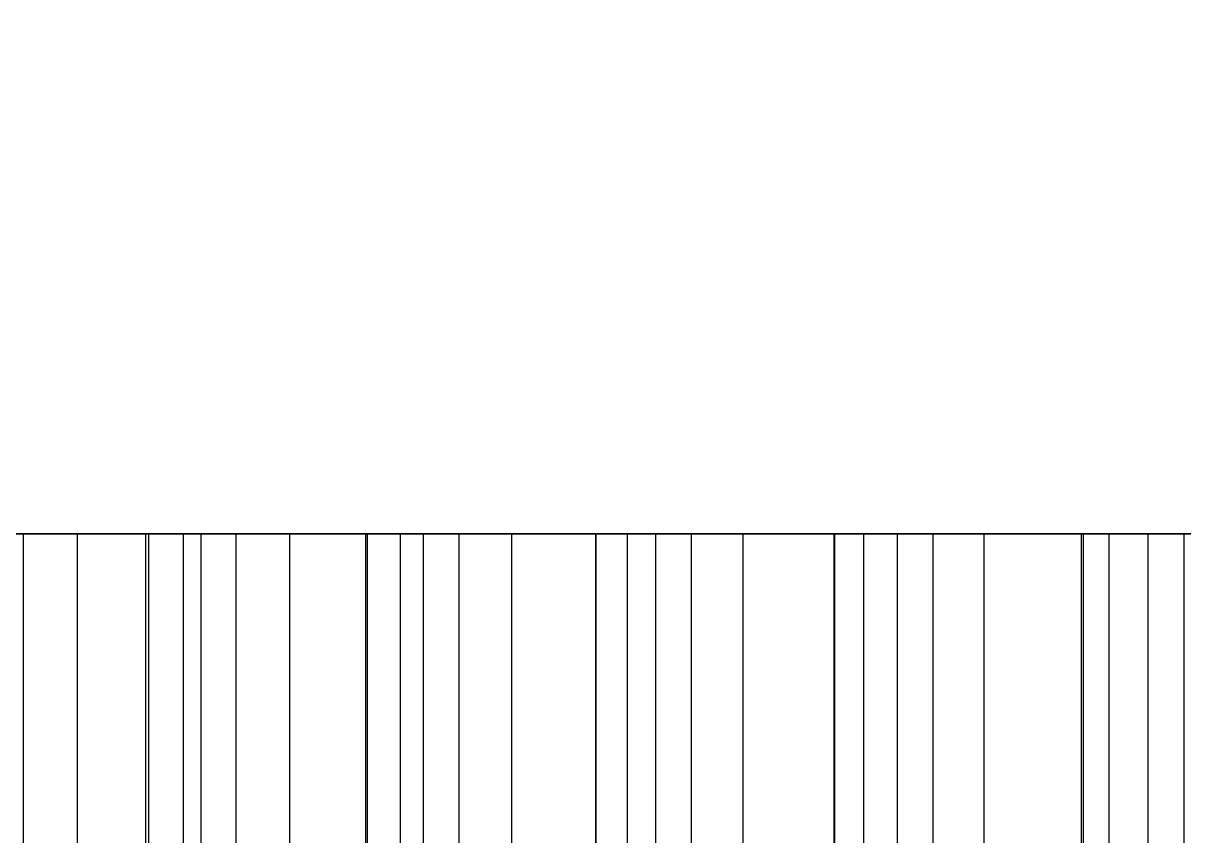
# Model space of a CAD drawing. Extents: x -60 to 60, y -153 to -30.
# Drawn here: x -46.39 to -39.96, y -85.67 to -81.17 of the extents above; entities that cross this region are included whole.
import ezdxf

# ---------------------------------------------------------------- set-up
doc = ezdxf.new("R2010")
doc.units = 0
doc.layers.add('Cut051006', color=7, linetype='CONTINUOUS')

msp = doc.modelspace()

# ---------------------------------------------------------------- linework, layer by layer
at = {"layer": 'Cut051006'}
for p, q in [((-46.3862, -84, 90.296), (-46.3862, -87, 90.296)), ((-46.3862, -84, 90.296), (-46.3862, -87, 90.296)), ((-46.3862, -84, 24.3537), (-46.3862, -87, 24.3537)), ((-46.3862, -84, 24.3537), (-46.3862, -87, 24.3537)), ((-46.0865, -84, 90.192), (-46.0865, -87, 90.192)), ((-46.0865, -84, 90.192), (-46.0865, -87, 90.192)), ((-46.0865, -84, 24.4577), (-46.0865, -87, 24.4577)), ((-46.0865, -84, 24.4577), (-46.0865, -87, 24.4577)), ((-45.708, -84, 91.4502), (-45.708, -87, 91.4502)), ((-45.708, -84, 91.4502), (-45.708, -87, 91.4502)), ((-45.708, -84, 23.1995), (-45.708, -87, 23.1995)), ((-45.708, -84, 23.1995), (-45.708, -87, 23.1995)), ((-45.6915, -84, 91.2521), (-45.6915, -87, 91.2521)), ((-45.6915, -84, 91.2521), (-45.6915, -87, 91.2521)), ((-45.6915, -84, 23.3976), (-45.6915, -87, 23.3976)), ((-45.6915, -84, 23.3976), (-45.6915, -87, 23.3976)), ((-45.5, -84, 90.9992), (-45.5, -87, 90.9992)), ((-45.5, -84, 90.9992), (-45.5, -87, 90.9992)), ((-45.5, -84, 23.6505), (-45.5, -87, 23.6505)), ((-45.5, -84, 23.6505), (-45.5, -87, 23.6505)), ((-45.4022, -84, 91.856), (-45.4022, -87, 91.856)), ((-45.4022, -84, 91.856), (-45.4022, -87, 91.856)), ((-45.4022, -84, 22.7937), (-45.4022, -87, 22.7937)), ((-45.4022, -84, 22.7937), (-45.4022, -87, 22.7937)), ((-45.2073, -84, 91.8948), (-45.2073, -87, 91.8948)), ((-45.2073, -84, 91.8948), (-45.2073, -87, 91.8948)), ((-45.2073, -84, 22.7549), (-45.2073, -87, 22.7549)), ((-45.2073, -84, 22.7549), (-45.2073, -87, 22.7549)), ((-44.9114, -84, 91.7804), (-44.9114, -87, 91.7804)), ((-44.9114, -84, 91.7804), (-44.9114, -87, 91.7804)), ((-44.9114, -84, 22.8693), (-44.9114, -87, 22.8693)), ((-44.9114, -84, 22.8693), (-44.9114, -87, 22.8693)), ((-44.4892, -84, 93.0246), (-44.4892, -87, 93.0246)), ((-44.4892, -84, 93.0246), (-44.4892, -87, 93.0246)), ((-44.4892, -84, 21.6251), (-44.4892, -87, 21.6251)), ((-44.4892, -84, 21.6251), (-44.4892, -87, 21.6251)), ((-44.4797, -84, 92.826), (-44.4797, -87, 92.826)), ((-44.4797, -84, 92.826), (-44.4797, -87, 92.826)), ((-44.4797, -84, 21.8237), (-44.4797, -87, 21.8237)), ((-44.4797, -84, 21.8237), (-44.4797, -87, 21.8237)), ((-44.2971, -84, 92.5666), (-44.2971, -87, 92.5666)), ((-44.2971, -84, 92.5666), (-44.2971, -87, 92.5666)), ((-44.2971, -84, 22.0831), (-44.2971, -87, 22.0831)), ((-44.2971, -84, 22.0831), (-44.2971, -87, 22.0831)), ((-44.1695, -84, 93.4195), (-44.1695, -87, 93.4195)), ((-44.1695, -84, 93.4195), (-44.1695, -87, 93.4195)), ((-44.1695, -84, 21.2302), (-44.1695, -87, 21.2302)), ((-44.1695, -84, 21.2302), (-44.1695, -87, 21.2302)), ((-43.9732, -84, 93.4514), (-43.9732, -87, 93.4514)), ((-43.9732, -84, 93.4514), (-43.9732, -87, 93.4514)), ((-43.9732, -84, 21.1983), (-43.9732, -87, 21.1983)), ((-43.9732, -84, 21.1983), (-43.9732, -87, 21.1983)), ((-43.6815, -84, 93.3268), (-43.6815, -87, 93.3268)), ((-43.6815, -84, 93.3268), (-43.6815, -87, 93.3268)), ((-43.6815, -84, 21.3229), (-43.6815, -87, 21.3229)), ((-43.6815, -84, 21.3229), (-43.6815, -87, 21.3229)), ((-43.2162, -84, 94.5555), (-43.2162, -87, 94.5555)), ((-43.2162, -84, 94.5555), (-43.2162, -87, 94.5555)), ((-43.2162, -84, 20.0942), (-43.2162, -87, 20.0942)), ((-43.2162, -84, 20.0942), (-43.2162, -87, 20.0942)), ((-43.2136, -84, 94.3567), (-43.2136, -87, 94.3567)), ((-43.2136, -84, 94.3567), (-43.2136, -87, 94.3567)), ((-43.2136, -84, 20.293), (-43.2136, -87, 20.293)), ((-43.2136, -84, 20.293), (-43.2136, -87, 20.293)), ((-43.0402, -84, 94.0911), (-43.0402, -87, 94.0911)), ((-43.0402, -84, 94.0911), (-43.0402, -87, 94.0911)), ((-43.0402, -84, 20.5586), (-43.0402, -87, 20.5586)), ((-43.0402, -84, 20.5586), (-43.0402, -87, 20.5586)), ((-42.8829, -84, 94.939), (-42.8829, -87, 94.939)), ((-42.8829, -84, 94.939), (-42.8829, -87, 94.939)), ((-42.8829, -84, 19.7107), (-42.8829, -87, 19.7107)), ((-42.8829, -84, 19.7107), (-42.8829, -87, 19.7107)), ((-42.6857, -84, 94.964), (-42.6857, -87, 94.964)), ((-42.6857, -84, 94.964), (-42.6857, -87, 94.964)), ((-42.6857, -84, 19.6856), (-42.6857, -87, 19.6856)), ((-42.6857, -84, 19.6856), (-42.6857, -87, 19.6856)), ((-42.3985, -84, 94.8293), (-42.3985, -87, 94.8293)), ((-42.3985, -84, 94.8293), (-42.3985, -87, 94.8293)), ((-42.3985, -84, 19.8204), (-42.3985, -87, 19.8204)), ((-42.3985, -84, 19.8204), (-42.3985, -87, 19.8204)), ((-41.8949, -84, 95.8423), (-41.8949, -87, 95.8423)), ((-41.8949, -84, 95.8423), (-41.8949, -87, 95.8423)), ((-41.8949, -84, 18.8074), (-41.8949, -87, 18.8074)), ((-41.8949, -84, 18.8074), (-41.8949, -87, 18.8074)), ((-41.8906, -84, 96.041), (-41.8906, -87, 96.041)), ((-41.8906, -84, 96.041), (-41.8906, -87, 96.041)), ((-41.8906, -84, 18.6086), (-41.8906, -87, 18.6086)), ((-41.8906, -84, 18.6086), (-41.8906, -87, 18.6086)), ((-41.7308, -84, 95.5708), (-41.7308, -87, 95.5708)), ((-41.7308, -84, 95.5708), (-41.7308, -87, 95.5708)), ((-41.7308, -84, 19.0789), (-41.7308, -87, 19.0789)), ((-41.7308, -84, 19.0789), (-41.7308, -87, 19.0789)), ((-41.544, -84, 96.4127), (-41.544, -87, 96.4127)), ((-41.544, -84, 96.4127), (-41.544, -87, 96.4127)), ((-41.544, -84, 18.237), (-41.544, -87, 18.237)), ((-41.544, -84, 18.237), (-41.544, -87, 18.237)), ((-41.3461, -84, 96.4308), (-41.3461, -87, 96.4308)), ((-41.3461, -84, 96.4308), (-41.3461, -87, 96.4308)), ((-41.3461, -84, 18.2189), (-41.3461, -87, 18.2189)), ((-41.3461, -84, 18.2189), (-41.3461, -87, 18.2189)), ((-41.0638, -84, 96.2861), (-41.0638, -87, 96.2861)), ((-41.0638, -84, 96.2861), (-41.0638, -87, 96.2861)), ((-41.0638, -84, 18.3636), (-41.0638, -87, 18.3636)), ((-41.0638, -84, 18.3636), (-41.0638, -87, 18.3636)), ((-40.5251, -84, 97.2809), (-40.5251, -87, 97.2809)), ((-40.5251, -84, 97.2809), (-40.5251, -87, 97.2809)), ((-40.5251, -84, 17.3687), (-40.5251, -87, 17.3687)), ((-40.5251, -84, 17.3687), (-40.5251, -87, 17.3687)), ((-40.5139, -84, 97.4794), (-40.5139, -87, 97.4794)), ((-40.5139, -84, 97.4794), (-40.5139, -87, 97.4794)), ((-40.5139, -84, 17.1703), (-40.5139, -87, 17.1703)), ((-40.5139, -84, 17.1703), (-40.5139, -87, 17.1703)), ((-40.3707, -84, 97.0039), (-40.3707, -87, 97.0039)), ((-40.3707, -84, 97.0039), (-40.3707, -87, 97.0039)), ((-40.3707, -84, 17.6458), (-40.3707, -87, 17.6458)), ((-40.3707, -84, 17.6458), (-40.3707, -87, 17.6458)), ((-40.1546, -84, 97.8387), (-40.1546, -87, 97.8387)), ((-40.1546, -84, 97.8387), (-40.1546, -87, 97.8387)), ((-40.1546, -84, 16.811), (-40.1546, -87, 16.811)), ((-40.1546, -84, 16.811), (-40.1546, -87, 16.811)), ((-39.9561, -84, 97.85), (-39.9561, -87, 97.85)), ((-39.9561, -84, 97.85), (-39.9561, -87, 97.85)), ((-39.9561, -84, 16.7997), (-39.9561, -87, 16.7997)), ((-39.9561, -84, 16.7997), (-39.9561, -87, 16.7997))]:
    msp.add_line(p, q, dxfattribs=at)
for centre in [(0, -90), (0, -90), (0, -93), (0, -93)]:
    msp.add_circle(centre, 60, dxfattribs=at)
for points, degree, knots in [([(-46.3862, -84, 90.296), (-46.4327, -84, 90.3217), (-46.4916, -84, 90.3099), (-46.5495, -84, 90.2942), (-46.5797, -84, 90.2505)], 2, [0, 0, 0, 0.724386, 0.724386, 1.44877, 1.44877, 1.44877]), ([(-46.5797, -84, 24.3992), (-46.5495, -84, 24.3555), (-46.4916, -84, 24.3398), (-46.4327, -84, 24.328), (-46.3862, -84, 24.3537)], 2, [0, 0, 0, 0.724386, 0.724386, 1.44877, 1.44877, 1.44877]), ([(-46.3862, -84, 90.296), (-46.4327, -84, 90.3217), (-46.4916, -84, 90.3099), (-46.5495, -84, 90.2942), (-46.5797, -84, 90.2505)], 2, [0, 0, 0, 0.724386, 0.724386, 1.44877, 1.44877, 1.44877]), ([(-46.5797, -84, 24.3992), (-46.5495, -84, 24.3555), (-46.4916, -84, 24.3398), (-46.4327, -84, 24.328), (-46.3862, -84, 24.3537)], 2, [0, 0, 0, 0.724386, 0.724386, 1.44877, 1.44877, 1.44877]), ([(-45.5, -84, 90.9992), (-45.461, -84, 90.9262), (-45.4327, -84, 90.8318), (-45.4352, -84, 90.726), (-45.4369, -84, 90.6209), (-45.4723, -84, 90.5059), (-45.541, -84, 90.4123), (-45.6088, -84, 90.3181), (-45.7072, -84, 90.2488), (-45.8066, -84, 90.2147), (-45.9065, -84, 90.1797), (-46.005, -84, 90.1774), (-46.0865, -84, 90.192)], 3, [0, 0, 0, 0, 0.558599, 0.558599, 0.558599, 1.1172, 1.1172, 1.1172, 1.6758, 1.6758, 1.6758, 2.2344, 2.2344, 2.2344, 2.2344]), ([(-46.0865, -84, 24.4577), (-46.005, -84, 24.4723), (-45.9065, -84, 24.47), (-45.8066, -84, 24.435), (-45.7072, -84, 24.4008), (-45.6088, -84, 24.3316), (-45.541, -84, 24.2374), (-45.4723, -84, 24.1438), (-45.4369, -84, 24.0288), (-45.4352, -84, 23.9237), (-45.4327, -84, 23.8179), (-45.461, -84, 23.7235), (-45.5, -84, 23.6505)], 3, [0, 0, 0, 0, 0.558599, 0.558599, 0.558599, 1.1172, 1.1172, 1.1172, 1.6758, 1.6758, 1.6758, 2.2344, 2.2344, 2.2344, 2.2344]), ([(-45.5, -84, 90.9992), (-45.461, -84, 90.9262), (-45.4327, -84, 90.8318), (-45.4352, -84, 90.726), (-45.4369, -84, 90.6209), (-45.4723, -84, 90.5059), (-45.541, -84, 90.4123), (-45.6088, -84, 90.3181), (-45.7072, -84, 90.2488), (-45.8066, -84, 90.2147), (-45.9065, -84, 90.1797), (-46.005, -84, 90.1774), (-46.0865, -84, 90.192)], 3, [0, 0, 0, 0, 0.558599, 0.558599, 0.558599, 1.1172, 1.1172, 1.1172, 1.6758, 1.6758, 1.6758, 2.2344, 2.2344, 2.2344, 2.2344]), ([(-46.0865, -84, 24.4577), (-46.005, -84, 24.4723), (-45.9065, -84, 24.47), (-45.8066, -84, 24.435), (-45.7072, -84, 24.4008), (-45.6088, -84, 24.3316), (-45.541, -84, 24.2374), (-45.4723, -84, 24.1438), (-45.4369, -84, 24.0288), (-45.4352, -84, 23.9237), (-45.4327, -84, 23.8179), (-45.461, -84, 23.7235), (-45.5, -84, 23.6505)], 3, [0, 0, 0, 0, 0.558599, 0.558599, 0.558599, 1.1172, 1.1172, 1.1172, 1.6758, 1.6758, 1.6758, 2.2344, 2.2344, 2.2344, 2.2344]), ([(-45.2073, -84, 91.8948), (-45.2529, -84, 91.922), (-45.3121, -84, 91.9123), (-45.3705, -84, 91.8987), (-45.4022, -84, 91.856)], 2, [0, 0, 0, 0.724386, 0.724386, 1.44877, 1.44877, 1.44877]), ([(-45.4022, -84, 22.7937), (-45.3705, -84, 22.751), (-45.3121, -84, 22.7374), (-45.2529, -84, 22.7277), (-45.2073, -84, 22.7549)], 2, [0, 0, 0, 0.724386, 0.724386, 1.44877, 1.44877, 1.44877]), ([(-45.2073, -84, 91.8948), (-45.2529, -84, 91.922), (-45.3121, -84, 91.9123), (-45.3705, -84, 91.8987), (-45.4022, -84, 91.856)], 2, [0, 0, 0, 0.724386, 0.724386, 1.44877, 1.44877, 1.44877]), ([(-45.4022, -84, 22.7937), (-45.3705, -84, 22.751), (-45.3121, -84, 22.7374), (-45.2529, -84, 22.7277), (-45.2073, -84, 22.7549)], 2, [0, 0, 0, 0.724386, 0.724386, 1.44877, 1.44877, 1.44877]), ([(-44.2971, -84, 92.5666), (-44.2606, -84, 92.4923), (-44.2357, -84, 92.397), (-44.2418, -84, 92.2913), (-44.2472, -84, 92.1863), (-44.2866, -84, 92.0726), (-44.3585, -84, 91.9815), (-44.4295, -84, 91.8897), (-44.5303, -84, 91.8239), (-44.6309, -84, 91.7933), (-44.7319, -84, 91.7618), (-44.8305, -84, 91.763), (-44.9114, -84, 91.7804)], 3, [0, 0, 0, 0, 0.558599, 0.558599, 0.558599, 1.1172, 1.1172, 1.1172, 1.6758, 1.6758, 1.6758, 2.2344, 2.2344, 2.2344, 2.2344]), ([(-44.9114, -84, 22.8693), (-44.8305, -84, 22.8867), (-44.7319, -84, 22.8879), (-44.6309, -84, 22.8564), (-44.5303, -84, 22.8257), (-44.4295, -84, 22.7599), (-44.3585, -84, 22.6682), (-44.2866, -84, 22.5771), (-44.2472, -84, 22.4634), (-44.2418, -84, 22.3583), (-44.2357, -84, 22.2527), (-44.2606, -84, 22.1574), (-44.2971, -84, 22.0831)], 3, [0, 0, 0, 0, 0.558599, 0.558599, 0.558599, 1.1172, 1.1172, 1.1172, 1.6758, 1.6758, 1.6758, 2.2344, 2.2344, 2.2344, 2.2344]), ([(-44.2971, -84, 92.5666), (-44.2606, -84, 92.4923), (-44.2357, -84, 92.397), (-44.2418, -84, 92.2913), (-44.2472, -84, 92.1863), (-44.2866, -84, 92.0726), (-44.3585, -84, 91.9815), (-44.4295, -84, 91.8897), (-44.5303, -84, 91.8239), (-44.6309, -84, 91.7933), (-44.7319, -84, 91.7618), (-44.8305, -84, 91.763), (-44.9114, -84, 91.7804)], 3, [0, 0, 0, 0, 0.558599, 0.558599, 0.558599, 1.1172, 1.1172, 1.1172, 1.6758, 1.6758, 1.6758, 2.2344, 2.2344, 2.2344, 2.2344]), ([(-44.9114, -84, 22.8693), (-44.8305, -84, 22.8867), (-44.7319, -84, 22.8879), (-44.6309, -84, 22.8564), (-44.5303, -84, 22.8257), (-44.4295, -84, 22.7599), (-44.3585, -84, 22.6682), (-44.2866, -84, 22.5771), (-44.2472, -84, 22.4634), (-44.2418, -84, 22.3583), (-44.2357, -84, 22.2527), (-44.2606, -84, 22.1574), (-44.2971, -84, 22.0831)], 3, [0, 0, 0, 0, 0.558599, 0.558599, 0.558599, 1.1172, 1.1172, 1.1172, 1.6758, 1.6758, 1.6758, 2.2344, 2.2344, 2.2344, 2.2344]), ([(-43.9732, -84, 93.4514), (-44.0179, -84, 93.4803), (-44.0774, -84, 93.4726), (-44.1363, -84, 93.461), (-44.1695, -84, 93.4195)], 2, [0, 0, 0, 0.724386, 0.724386, 1.44877, 1.44877, 1.44877]), ([(-44.1695, -84, 21.2302), (-44.1363, -84, 21.1887), (-44.0774, -84, 21.1771), (-44.0179, -84, 21.1694), (-43.9732, -84, 21.1983)], 2, [0, 0, 0, 0.724386, 0.724386, 1.44877, 1.44877, 1.44877]), ([(-43.9732, -84, 93.4514), (-44.0179, -84, 93.4803), (-44.0774, -84, 93.4726), (-44.1363, -84, 93.461), (-44.1695, -84, 93.4195)], 2, [0, 0, 0, 0.724386, 0.724386, 1.44877, 1.44877, 1.44877]), ([(-44.1695, -84, 21.2302), (-44.1363, -84, 21.1887), (-44.0774, -84, 21.1771), (-44.0179, -84, 21.1694), (-43.9732, -84, 21.1983)], 2, [0, 0, 0, 0.724386, 0.724386, 1.44877, 1.44877, 1.44877]), ([(-43.0402, -84, 94.0911), (-43.0063, -84, 94.0156), (-42.9847, -84, 93.9194), (-42.9945, -84, 93.8141), (-43.0036, -84, 93.7093), (-43.047, -84, 93.597), (-43.122, -84, 93.5085), (-43.1962, -84, 93.4192), (-43.2992, -84, 93.357), (-43.4008, -84, 93.3299), (-43.5028, -84, 93.3019), (-43.6013, -84, 93.3066), (-43.6815, -84, 93.3268)], 3, [0, 0, 0, 0, 0.558599, 0.558599, 0.558599, 1.1172, 1.1172, 1.1172, 1.6758, 1.6758, 1.6758, 2.2344, 2.2344, 2.2344, 2.2344]), ([(-43.6815, -84, 21.3229), (-43.6013, -84, 21.3431), (-43.5028, -84, 21.3477), (-43.4008, -84, 21.3198), (-43.2992, -84, 21.2927), (-43.1962, -84, 21.2304), (-43.122, -84, 21.1412), (-43.047, -84, 21.0526), (-43.0036, -84, 20.9404), (-42.9945, -84, 20.8356), (-42.9847, -84, 20.7303), (-43.0063, -84, 20.6341), (-43.0402, -84, 20.5586)], 3, [0, 0, 0, 0, 0.558599, 0.558599, 0.558599, 1.1172, 1.1172, 1.1172, 1.6758, 1.6758, 1.6758, 2.2344, 2.2344, 2.2344, 2.2344]), ([(-43.0402, -84, 94.0911), (-43.0063, -84, 94.0156), (-42.9847, -84, 93.9194), (-42.9945, -84, 93.8141), (-43.0036, -84, 93.7093), (-43.047, -84, 93.597), (-43.122, -84, 93.5085), (-43.1962, -84, 93.4192), (-43.2992, -84, 93.357), (-43.4008, -84, 93.3299), (-43.5028, -84, 93.3019), (-43.6013, -84, 93.3066), (-43.6815, -84, 93.3268)], 3, [0, 0, 0, 0, 0.558599, 0.558599, 0.558599, 1.1172, 1.1172, 1.1172, 1.6758, 1.6758, 1.6758, 2.2344, 2.2344, 2.2344, 2.2344]), ([(-43.6815, -84, 21.3229), (-43.6013, -84, 21.3431), (-43.5028, -84, 21.3477), (-43.4008, -84, 21.3198), (-43.2992, -84, 21.2927), (-43.1962, -84, 21.2304), (-43.122, -84, 21.1412), (-43.047, -84, 21.0526), (-43.0036, -84, 20.9404), (-42.9945, -84, 20.8356), (-42.9847, -84, 20.7303), (-43.0063, -84, 20.6341), (-43.0402, -84, 20.5586)], 3, [0, 0, 0, 0, 0.558599, 0.558599, 0.558599, 1.1172, 1.1172, 1.1172, 1.6758, 1.6758, 1.6758, 2.2344, 2.2344, 2.2344, 2.2344]), ([(-42.6857, -84, 94.964), (-42.7293, -84, 94.9944), (-42.789, -84, 94.9889), (-42.8482, -84, 94.9793), (-42.8829, -84, 94.939)], 2, [0, 0, 0, 0.724386, 0.724386, 1.44877, 1.44877, 1.44877]), ([(-42.8829, -84, 19.7107), (-42.8482, -84, 19.6704), (-42.789, -84, 19.6608), (-42.7293, -84, 19.6552), (-42.6857, -84, 19.6856)], 2, [0, 0, 0, 0.724386, 0.724386, 1.44877, 1.44877, 1.44877]), ([(-42.6857, -84, 94.964), (-42.7293, -84, 94.9944), (-42.789, -84, 94.9889), (-42.8482, -84, 94.9793), (-42.8829, -84, 94.939)], 2, [0, 0, 0, 0.724386, 0.724386, 1.44877, 1.44877, 1.44877]), ([(-42.8829, -84, 19.7107), (-42.8482, -84, 19.6704), (-42.789, -84, 19.6608), (-42.7293, -84, 19.6552), (-42.6857, -84, 19.6856)], 2, [0, 0, 0, 0.724386, 0.724386, 1.44877, 1.44877, 1.44877]), ([(-41.7308, -84, 95.5708), (-41.6997, -84, 95.4941), (-41.6814, -84, 95.3973), (-41.6949, -84, 95.2923), (-41.7076, -84, 95.1879), (-41.7549, -84, 95.0773), (-41.8329, -84, 94.9914), (-41.9102, -84, 94.9048), (-42.0153, -84, 94.8462), (-42.1178, -84, 94.8226), (-42.2207, -84, 94.7983), (-42.319, -84, 94.8063), (-42.3985, -84, 94.8293)], 3, [0, 0, 0, 0, 0.558599, 0.558599, 0.558599, 1.1172, 1.1172, 1.1172, 1.6758, 1.6758, 1.6758, 2.2344, 2.2344, 2.2344, 2.2344]), ([(-42.3985, -84, 19.8204), (-42.319, -84, 19.8434), (-42.2207, -84, 19.8514), (-42.1178, -84, 19.8271), (-42.0153, -84, 19.8035), (-41.9102, -84, 19.7449), (-41.8329, -84, 19.6583), (-41.7549, -84, 19.5724), (-41.7076, -84, 19.4618), (-41.6949, -84, 19.3574), (-41.6814, -84, 19.2524), (-41.6997, -84, 19.1556), (-41.7308, -84, 19.0789)], 3, [0, 0, 0, 0, 0.558599, 0.558599, 0.558599, 1.1172, 1.1172, 1.1172, 1.6758, 1.6758, 1.6758, 2.2344, 2.2344, 2.2344, 2.2344]), ([(-41.7308, -84, 95.5708), (-41.6997, -84, 95.4941), (-41.6814, -84, 95.3973), (-41.6949, -84, 95.2923), (-41.7076, -84, 95.1879), (-41.7549, -84, 95.0773), (-41.8329, -84, 94.9914), (-41.9102, -84, 94.9048), (-42.0153, -84, 94.8462), (-42.1178, -84, 94.8226), (-42.2207, -84, 94.7983), (-42.319, -84, 94.8063), (-42.3985, -84, 94.8293)], 3, [0, 0, 0, 0, 0.558599, 0.558599, 0.558599, 1.1172, 1.1172, 1.1172, 1.6758, 1.6758, 1.6758, 2.2344, 2.2344, 2.2344, 2.2344]), ([(-42.3985, -84, 19.8204), (-42.319, -84, 19.8434), (-42.2207, -84, 19.8514), (-42.1178, -84, 19.8271), (-42.0153, -84, 19.8035), (-41.9102, -84, 19.7449), (-41.8329, -84, 19.6583), (-41.7549, -84, 19.5724), (-41.7076, -84, 19.4618), (-41.6949, -84, 19.3574), (-41.6814, -84, 19.2524), (-41.6997, -84, 19.1556), (-41.7308, -84, 19.0789)], 3, [0, 0, 0, 0, 0.558599, 0.558599, 0.558599, 1.1172, 1.1172, 1.1172, 1.6758, 1.6758, 1.6758, 2.2344, 2.2344, 2.2344, 2.2344]), ([(-41.3461, -84, 96.4308), (-41.3886, -84, 96.4627), (-41.4485, -84, 96.4593), (-41.508, -84, 96.4518), (-41.544, -84, 96.4127)], 2, [0, 0, 0, 0.724386, 0.724386, 1.44877, 1.44877, 1.44877]), ([(-41.544, -84, 18.237), (-41.508, -84, 18.1979), (-41.4485, -84, 18.1904), (-41.3886, -84, 18.187), (-41.3461, -84, 18.2189)], 2, [0, 0, 0, 0.724386, 0.724386, 1.44877, 1.44877, 1.44877]), ([(-41.3461, -84, 96.4308), (-41.3886, -84, 96.4627), (-41.4485, -84, 96.4593), (-41.508, -84, 96.4518), (-41.544, -84, 96.4127)], 2, [0, 0, 0, 0.724386, 0.724386, 1.44877, 1.44877, 1.44877]), ([(-41.544, -84, 18.237), (-41.508, -84, 18.1979), (-41.4485, -84, 18.1904), (-41.3886, -84, 18.187), (-41.3461, -84, 18.2189)], 2, [0, 0, 0, 0.724386, 0.724386, 1.44877, 1.44877, 1.44877]), ([(-40.3707, -84, 97.0039), (-40.3422, -84, 96.9262), (-40.3273, -84, 96.8287), (-40.3444, -84, 96.7243), (-40.3608, -84, 96.6204), (-40.4119, -84, 96.5115), (-40.4929, -84, 96.4284), (-40.5731, -84, 96.3445), (-40.6802, -84, 96.2896), (-40.7835, -84, 96.2697), (-40.8872, -84, 96.2489), (-40.9851, -84, 96.2604), (-41.0638, -84, 96.2861)], 3, [0, 0, 0, 0, 0.558599, 0.558599, 0.558599, 1.1172, 1.1172, 1.1172, 1.6758, 1.6758, 1.6758, 2.2344, 2.2344, 2.2344, 2.2344]), ([(-41.0638, -84, 18.3636), (-40.9851, -84, 18.3893), (-40.8872, -84, 18.4008), (-40.7835, -84, 18.38), (-40.6802, -84, 18.36), (-40.5731, -84, 18.3051), (-40.4929, -84, 18.2213), (-40.4119, -84, 18.1382), (-40.3608, -84, 18.0292), (-40.3444, -84, 17.9254), (-40.3273, -84, 17.821), (-40.3422, -84, 17.7235), (-40.3707, -84, 17.6458)], 3, [0, 0, 0, 0, 0.558599, 0.558599, 0.558599, 1.1172, 1.1172, 1.1172, 1.6758, 1.6758, 1.6758, 2.2344, 2.2344, 2.2344, 2.2344]), ([(-40.3707, -84, 97.0039), (-40.3422, -84, 96.9262), (-40.3273, -84, 96.8287), (-40.3444, -84, 96.7243), (-40.3608, -84, 96.6204), (-40.4119, -84, 96.5115), (-40.4929, -84, 96.4284), (-40.5731, -84, 96.3445), (-40.6802, -84, 96.2896), (-40.7835, -84, 96.2697), (-40.8872, -84, 96.2489), (-40.9851, -84, 96.2604), (-41.0638, -84, 96.2861)], 3, [0, 0, 0, 0, 0.558599, 0.558599, 0.558599, 1.1172, 1.1172, 1.1172, 1.6758, 1.6758, 1.6758, 2.2344, 2.2344, 2.2344, 2.2344]), ([(-41.0638, -84, 18.3636), (-40.9851, -84, 18.3893), (-40.8872, -84, 18.4008), (-40.7835, -84, 18.38), (-40.6802, -84, 18.36), (-40.5731, -84, 18.3051), (-40.4929, -84, 18.2213), (-40.4119, -84, 18.1382), (-40.3608, -84, 18.0292), (-40.3444, -84, 17.9254), (-40.3273, -84, 17.821), (-40.3422, -84, 17.7235), (-40.3707, -84, 17.6458)], 3, [0, 0, 0, 0, 0.558599, 0.558599, 0.558599, 1.1172, 1.1172, 1.1172, 1.6758, 1.6758, 1.6758, 2.2344, 2.2344, 2.2344, 2.2344])]:
    msp.add_open_spline(points, degree=degree, knots=knots, dxfattribs=at)
for points, degree in [([(-46.0865, -84, 90.192), (-46.2446, -84, 90.2201), (-46.3862, -84, 90.296)], 2), ([(-46.3862, -84, 24.3537), (-46.2446, -84, 24.4296), (-46.0865, -84, 24.4577)], 2), ([(-46.0865, -84, 90.192), (-46.2446, -84, 90.2201), (-46.3862, -84, 90.296)], 2), ([(-46.3862, -84, 24.3537), (-46.2446, -84, 24.4296), (-46.0865, -84, 24.4577)], 2), ([(-45.708, -84, 91.4502), (-45.7531, -84, 91.3982), (-45.7446, -84, 91.2959), (-45.6915, -84, 91.2521)], 3), ([(-45.6915, -84, 23.3976), (-45.7446, -84, 23.3538), (-45.7531, -84, 23.2515), (-45.708, -84, 23.1995)], 3), ([(-45.708, -84, 91.4502), (-45.7531, -84, 91.3982), (-45.7446, -84, 91.2959), (-45.6915, -84, 91.2521)], 3), ([(-45.6915, -84, 23.3976), (-45.7446, -84, 23.3538), (-45.7531, -84, 23.2515), (-45.708, -84, 23.1995)], 3), ([(-45.4022, -84, 91.856), (-45.708, -84, 91.4502)], 1), ([(-45.708, -84, 23.1995), (-45.4022, -84, 22.7937)], 1), ([(-45.4022, -84, 91.856), (-45.708, -84, 91.4502)], 1), ([(-45.708, -84, 23.1995), (-45.4022, -84, 22.7937)], 1), ([(-45.6915, -84, 91.2521), (-45.5756, -84, 91.1409), (-45.5, -84, 90.9992)], 2), ([(-45.5, -84, 23.6505), (-45.5756, -84, 23.5088), (-45.6915, -84, 23.3976)], 2), ([(-45.6915, -84, 91.2521), (-45.5756, -84, 91.1409), (-45.5, -84, 90.9992)], 2), ([(-45.5, -84, 23.6505), (-45.5756, -84, 23.5088), (-45.6915, -84, 23.3976)], 2), ([(-44.9114, -84, 91.7804), (-45.0684, -84, 91.814), (-45.2073, -84, 91.8948)], 2), ([(-45.2073, -84, 22.7549), (-45.0684, -84, 22.8357), (-44.9114, -84, 22.8693)], 2), ([(-44.9114, -84, 91.7804), (-45.0684, -84, 91.814), (-45.2073, -84, 91.8948)], 2), ([(-45.2073, -84, 22.7549), (-45.0684, -84, 22.8357), (-44.9114, -84, 22.8693)], 2), ([(-44.4892, -84, 93.0246), (-44.5361, -84, 92.9742), (-44.5312, -84, 92.8717), (-44.4797, -84, 92.826)], 3), ([(-44.4797, -84, 21.8237), (-44.5312, -84, 21.778), (-44.5361, -84, 21.6755), (-44.4892, -84, 21.6251)], 3), ([(-44.4892, -84, 93.0246), (-44.5361, -84, 92.9742), (-44.5312, -84, 92.8717), (-44.4797, -84, 92.826)], 3), ([(-44.4797, -84, 21.8237), (-44.5312, -84, 21.778), (-44.5361, -84, 21.6755), (-44.4892, -84, 21.6251)], 3), ([(-44.1695, -84, 93.4195), (-44.4892, -84, 93.0246)], 1), ([(-44.4892, -84, 21.6251), (-44.1695, -84, 21.2302)], 1), ([(-44.1695, -84, 93.4195), (-44.4892, -84, 93.0246)], 1), ([(-44.4892, -84, 21.6251), (-44.1695, -84, 21.2302)], 1), ([(-44.4797, -84, 92.826), (-44.3677, -84, 92.7109), (-44.2971, -84, 92.5666)], 2), ([(-44.2971, -84, 22.0831), (-44.3677, -84, 21.9388), (-44.4797, -84, 21.8237)], 2), ([(-44.4797, -84, 92.826), (-44.3677, -84, 92.7109), (-44.2971, -84, 92.5666)], 2), ([(-44.2971, -84, 22.0831), (-44.3677, -84, 21.9388), (-44.4797, -84, 21.8237)], 2), ([(-43.6815, -84, 93.3268), (-43.8373, -84, 93.3658), (-43.9732, -84, 93.4514)], 2), ([(-43.9732, -84, 21.1983), (-43.8373, -84, 21.2839), (-43.6815, -84, 21.3229)], 2), ([(-43.6815, -84, 93.3268), (-43.8373, -84, 93.3658), (-43.9732, -84, 93.4514)], 2), ([(-43.9732, -84, 21.1983), (-43.8373, -84, 21.2839), (-43.6815, -84, 21.3229)], 2), ([(-43.2162, -84, 94.5555), (-43.2648, -84, 94.5068), (-43.2635, -84, 94.4042), (-43.2136, -84, 94.3567)], 3), ([(-43.2136, -84, 20.293), (-43.2635, -84, 20.2455), (-43.2648, -84, 20.1429), (-43.2162, -84, 20.0942)], 3), ([(-43.2162, -84, 94.5555), (-43.2648, -84, 94.5068), (-43.2635, -84, 94.4042), (-43.2136, -84, 94.3567)], 3), ([(-43.2136, -84, 20.293), (-43.2635, -84, 20.2455), (-43.2648, -84, 20.1429), (-43.2162, -84, 20.0942)], 3), ([(-42.8829, -84, 94.939), (-43.2162, -84, 94.5555)], 1), ([(-43.2162, -84, 20.0942), (-42.8829, -84, 19.7107)], 1), ([(-42.8829, -84, 94.939), (-43.2162, -84, 94.5555)], 1), ([(-43.2162, -84, 20.0942), (-42.8829, -84, 19.7107)], 1), ([(-43.2136, -84, 94.3567), (-43.1057, -84, 94.2377), (-43.0402, -84, 94.0911)], 2), ([(-43.0402, -84, 20.5586), (-43.1057, -84, 20.412), (-43.2136, -84, 20.293)], 2), ([(-43.2136, -84, 94.3567), (-43.1057, -84, 94.2377), (-43.0402, -84, 94.0911)], 2), ([(-43.0402, -84, 20.5586), (-43.1057, -84, 20.412), (-43.2136, -84, 20.293)], 2), ([(-42.3985, -84, 94.8293), (-42.5528, -84, 94.8738), (-42.6857, -84, 94.964)], 2), ([(-42.6857, -84, 19.6856), (-42.5528, -84, 19.7759), (-42.3985, -84, 19.8204)], 2), ([(-42.3985, -84, 94.8293), (-42.5528, -84, 94.8738), (-42.6857, -84, 94.964)], 2), ([(-42.6857, -84, 19.6856), (-42.5528, -84, 19.7759), (-42.3985, -84, 19.8204)], 2), ([(-41.8906, -84, 96.041), (-41.9408, -84, 95.994), (-41.9431, -84, 95.8914), (-41.8949, -84, 95.8423)], 3), ([(-41.8949, -84, 18.8074), (-41.9431, -84, 18.7582), (-41.9408, -84, 18.6557), (-41.8906, -84, 18.6086)], 3), ([(-41.8906, -84, 96.041), (-41.9408, -84, 95.994), (-41.9431, -84, 95.8914), (-41.8949, -84, 95.8423)], 3), ([(-41.8949, -84, 18.8074), (-41.9431, -84, 18.7582), (-41.9408, -84, 18.6557), (-41.8906, -84, 18.6086)], 3), ([(-41.8949, -84, 95.8423), (-41.7912, -84, 95.7196), (-41.7308, -84, 95.5708)], 2), ([(-41.7308, -84, 19.0789), (-41.7912, -84, 18.9301), (-41.8949, -84, 18.8074)], 2), ([(-41.8949, -84, 95.8423), (-41.7912, -84, 95.7196), (-41.7308, -84, 95.5708)], 2), ([(-41.7308, -84, 19.0789), (-41.7912, -84, 18.9301), (-41.8949, -84, 18.8074)], 2), ([(-41.544, -84, 96.4127), (-41.8906, -84, 96.041)], 1), ([(-41.8906, -84, 18.6086), (-41.544, -84, 18.237)], 1), ([(-41.544, -84, 96.4127), (-41.8906, -84, 96.041)], 1), ([(-41.8906, -84, 18.6086), (-41.544, -84, 18.237)], 1), ([(-41.0638, -84, 96.2861), (-41.2164, -84, 96.336), (-41.3461, -84, 96.4308)], 2), ([(-41.3461, -84, 18.2189), (-41.2164, -84, 18.3137), (-41.0638, -84, 18.3636)], 2), ([(-41.0638, -84, 96.2861), (-41.2164, -84, 96.336), (-41.3461, -84, 96.4308)], 2), ([(-41.3461, -84, 18.2189), (-41.2164, -84, 18.3137), (-41.0638, -84, 18.3636)], 2), ([(-40.5139, -84, 97.4794), (-40.5658, -84, 97.4342), (-40.5716, -84, 97.3317), (-40.5251, -84, 97.2809)], 3), ([(-40.5251, -84, 17.3687), (-40.5716, -84, 17.3179), (-40.5658, -84, 17.2155), (-40.5139, -84, 17.1703)], 3), ([(-40.5139, -84, 97.4794), (-40.5658, -84, 97.4342), (-40.5716, -84, 97.3317), (-40.5251, -84, 97.2809)], 3), ([(-40.5251, -84, 17.3687), (-40.5716, -84, 17.3179), (-40.5658, -84, 17.2155), (-40.5139, -84, 17.1703)], 3), ([(-40.5251, -84, 97.2809), (-40.4258, -84, 97.1547), (-40.3707, -84, 97.0039)], 2), ([(-40.3707, -84, 17.6458), (-40.4258, -84, 17.495), (-40.5251, -84, 17.3687)], 2), ([(-40.5251, -84, 97.2809), (-40.4258, -84, 97.1547), (-40.3707, -84, 97.0039)], 2), ([(-40.3707, -84, 17.6458), (-40.4258, -84, 17.495), (-40.5251, -84, 17.3687)], 2), ([(-40.1546, -84, 97.8387), (-40.5139, -84, 97.4794)], 1), ([(-40.5139, -84, 17.1703), (-40.1546, -84, 16.811)], 1), ([(-40.1546, -84, 97.8387), (-40.5139, -84, 97.4794)], 1), ([(-40.5139, -84, 17.1703), (-40.1546, -84, 16.811)], 1), ([(-39.9561, -84, 97.85), (-40.0069, -84, 97.8964), (-40.1093, -84, 97.8906), (-40.1546, -84, 97.8387)], 3), ([(-40.1546, -84, 16.811), (-40.1093, -84, 16.7591), (-40.0069, -84, 16.7533), (-39.9561, -84, 16.7997)], 3), ([(-39.9561, -84, 97.85), (-40.0069, -84, 97.8964), (-40.1093, -84, 97.8906), (-40.1546, -84, 97.8387)], 3), ([(-40.1546, -84, 16.811), (-40.1093, -84, 16.7591), (-40.0069, -84, 16.7533), (-39.9561, -84, 16.7997)], 3), ([(-39.679, -84, 97.6955), (-39.8299, -84, 97.7506), (-39.9561, -84, 97.85)], 2), ([(-39.9561, -84, 16.7997), (-39.8299, -84, 16.899), (-39.679, -84, 16.9542)], 2), ([(-39.679, -84, 97.6955), (-39.8299, -84, 97.7506), (-39.9561, -84, 97.85)], 2), ([(-39.9561, -84, 16.7997), (-39.8299, -84, 16.899), (-39.679, -84, 16.9542)], 2)]:
    msp.add_open_spline(points, degree=degree, dxfattribs=at)

doc.saveas('drawing.dxf')
